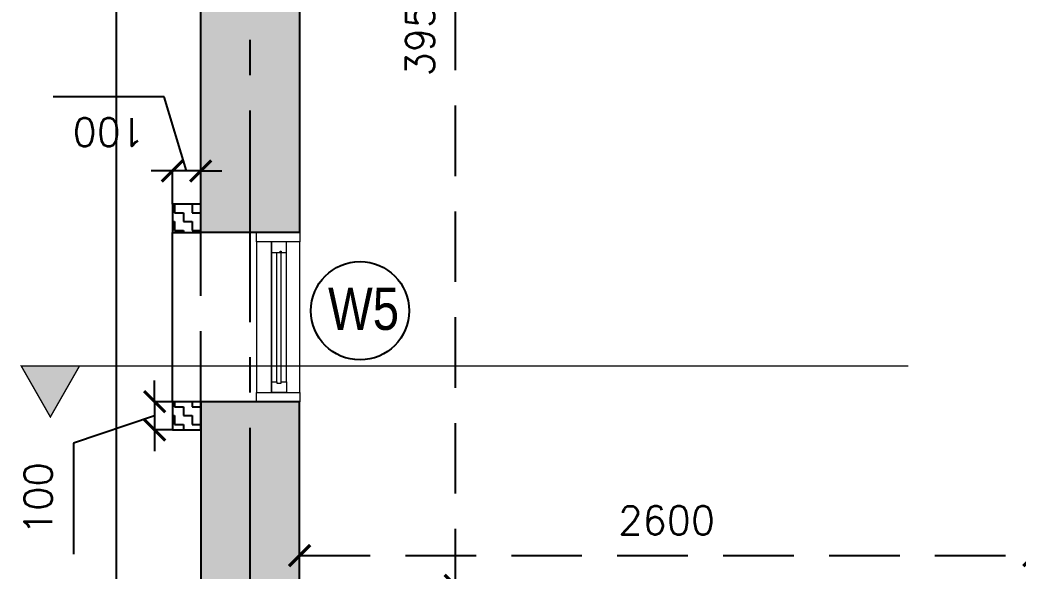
# Model space of a CAD drawing. Header units: millimetres. Extents: x 1124992 to 1258557, y -5767803 to -5695799.
# Drawn here: x 1194752 to 1198286, y -5706250 to -5704297 of the extents above; entities that cross this region are included whole.
import ezdxf
from ezdxf.enums import TextEntityAlignment as Align

# ---------------------------------------------------------------- set-up
doc = ezdxf.new("R2010")
doc.units = ezdxf.units.MM
doc.header["$LTSCALE"] = 1000
doc.header["$MEASUREMENT"] = 0
for name, pattern in [('$1$AUDIT_D_120904163729-0', [0]), ('$36$HIDDEN', [0.375, 0.25, -0.125]), ('AUDIT_D_120904163729-0', [0]), ('T8(T9 IS SIMILAR) - 1st FLOOR ELEVATION$0$AUDIT_D_120904163729-0', [0]), ('T8(T9 IS SIMILAR) - DIMENSION & TEXTING$0$HIDDEN', [0.375, 0.25, -0.125]), ('T8(T9 IS SIMILAR) - TYPICAL FLOOR ELEVATION$0$AUDIT_D_120904163729-0', [0]), ('T8(T9 IS SIMILAR) - TYPICAL FLOOR ELEVATION$0$HIDDEN', [0.375, 0.25, -0.125]), ('T8_PROFILE SECTIONS$0$HIDDEN', [0.375, 0.25, -0.125]), ('T8_PROFILE SECTIONS$0$PHANTOM2', [1.25, 0.625, -0.125, 0.125, -0.125, 0.125, -0.125]), ('T8_REFUGE COLUMNS$0$CENTER2', [1.125, 0.75, -0.125, 0.125, -0.125])]:
    doc.linetypes.add(name, pattern=pattern)
doc.layers.get('0').update_dxf_attribs({"linetype": 'AUDIT_D_120904163729-0'})
for name, color, linetype in [('$0$A-HATCH -160', 251, '$1$AUDIT_D_120904163729-0'), ('$21$A-DIMENSIONS', 2, '$36$HIDDEN'), ('A_dim', 1, 'Continuous'), ('T8(T9 IS SIMILAR) - 1st FLOOR ELEVATION$0$A-WALL-FEATURES', 110, 'T8(T9 IS SIMILAR) - 1st FLOOR ELEVATION$0$AUDIT_D_120904163729-0'), ('T8(T9 IS SIMILAR) - DIMENSION & TEXTING$0$A-DIMENSIONS', 2, 'T8(T9 IS SIMILAR) - DIMENSION & TEXTING$0$HIDDEN'), ('T8(T9 IS SIMILAR) - DIMENSION & TEXTING$1$a-window-no', 125, 'Continuous'), ('T8(T9 IS SIMILAR) - TYPICAL FLOOR ELEVATION$0$A-DIM', 1, 'T8(T9 IS SIMILAR) - TYPICAL FLOOR ELEVATION$0$AUDIT_D_120904163729-0'), ('T8(T9 IS SIMILAR) - TYPICAL FLOOR ELEVATION$0$A-WALL HATCH', 252, 'T8(T9 IS SIMILAR) - TYPICAL FLOOR ELEVATION$0$AUDIT_D_120904163729-0'), ('T8(T9 IS SIMILAR) - TYPICAL FLOOR ELEVATION$0$A-WALL-FEATURES', 6, 'T8(T9 IS SIMILAR) - TYPICAL FLOOR ELEVATION$0$AUDIT_D_120904163729-0'), ('T8_PROFILE SECTIONS$0$A-PROFILE SECTIONS', 81, 'T8_PROFILE SECTIONS$0$PHANTOM2'), ('T8_REFUGE COLUMNS$0$A-CENTERLINE', 193, 'T8_REFUGE COLUMNS$0$CENTER2'), ('T8_REFUGE COLUMNS$0$A-RCC COLS', 3, 'Continuous'), ('T8_TYPICAL COLUMNS$0$A-RCC COLS', 3, 'Continuous')]:
    doc.layers.add(name, color=color, linetype=linetype)
doc.layers.add('2BHK-A - BACK$0$Window', color=4, linetype='Continuous', lineweight=20)
doc.layers.add('T8(T9 IS SIMILAR)$0$D&W', color=8, linetype='Continuous', lineweight=25)
doc.layers.add('T8_REFUGE COLUMNS$1$COL-HATCH', color=7, linetype='Continuous', lineweight=25, true_color=0xa3a3a3)
doc.styles.add('T8(T9 IS SIMILAR) - DIMENSION & TEXTING$0$Romans 1', font='romans.shx', dxfattribs={"height": 100})
doc.styles.add('T8(T9 IS SIMILAR) - DIMENSION & TEXTING$1$LODHA STANDERD', font='sanss___.ttf')
doc.styles.add('T8(T9 IS SIMILAR) - TYPICAL FLOOR ELEVATION$0$Romans 1', font='romans.shx', dxfattribs={"height": 100})
doc.dimstyles.new('T8(T9 IS SIMILAR) - DIMENSION & TEXTING$0$ALPINE S', dxfattribs={"dimscale": 0, "dimtxt": 100, "dimasz": 75, "dimexe": 0, "dimexo": 0, "dimgap": 75, "dimtad": 1, "dimdec": 0, "dimzin": 0, "dimdsep": 46, "dimtxsty": 'T8(T9 IS SIMILAR) - DIMENSION & TEXTING$0$Romans 1', "dimblk": 'T8(T9 IS SIMILAR) - DIMENSION & TEXTING$0$_ArchTick', "dimcen": 0.09, "dimclrd": 256, "dimclre": 256, "dimclrt": 7, "dimadec": 0, "dimazin": 0, "dimtfac": 1, "dimtdec": 0, "dimtofl": 0, "dimtmove": 1, "dimatfit": 0, "dimldrblk": 'T8(T9 IS SIMILAR) - DIMENSION & TEXTING$0$_Open90', "dimfxl": 1, "dimtolj": 1, "dimtzin": 0, "dimarcsym": 0})
doc.dimstyles.new('T8(T9 IS SIMILAR) - TYPICAL FLOOR ELEVATION$0$ALPINE S', dxfattribs={"dimscale": 0, "dimtxt": 100, "dimasz": 75, "dimexe": 0, "dimexo": 0, "dimgap": 75, "dimtad": 1, "dimdec": 0, "dimzin": 0, "dimdsep": 46, "dimtxsty": 'T8(T9 IS SIMILAR) - TYPICAL FLOOR ELEVATION$0$Romans 1', "dimblk": 'T8(T9 IS SIMILAR) - TYPICAL FLOOR ELEVATION$0$_ArchTick', "dimcen": 0.09, "dimclrd": 256, "dimclre": 256, "dimclrt": 7, "dimadec": 0, "dimazin": 0, "dimtfac": 1, "dimtdec": 0, "dimtofl": 0, "dimtmove": 1, "dimatfit": 0, "dimldrblk": 'T8(T9 IS SIMILAR) - TYPICAL FLOOR ELEVATION$0$_Open90', "dimfxl": 1, "dimtolj": 1, "dimtzin": 0, "dimarcsym": 0})

# ---------------------------------------------------------------- blocks, each defined once
blk = doc.blocks.new('T8(T9 IS SIMILAR) - DIMENSION & TEXTING$1$WINDOW TAG')
at = {"layer": 'T8(T9 IS SIMILAR) - DIMENSION & TEXTING$1$a-window-no'}
blk.add_circle((0, 0), 174.1, dxfattribs=at)
at = {"layer": 'T8(T9 IS SIMILAR) - DIMENSION & TEXTING$1$a-window-no', "style": 'T8(T9 IS SIMILAR) - DIMENSION & TEXTING$1$LODHA STANDERD'}
blk.add_attdef('WINDOW', text='', height=150, dxfattribs=at).set_placement((11.3, 2.8), align=Align.MIDDLE_CENTER)
blk = doc.blocks.new('T8(T9 IS SIMILAR) - DIMENSION & TEXTING$0$_ArchTick')
at = {"color": 0, "linetype": 'ByBlock', "const_width": 0.15}
blk.add_lwpolyline([(-0.5, -0.5), (0.5, 0.5)], dxfattribs=at)
blk = doc.blocks.new('*D493')
at = {"layer": 'T8(T9 IS SIMILAR) - DIMENSION & TEXTING$0$A-DIMENSIONS', "linetype": 'T8(T9 IS SIMILAR) - DIMENSION & TEXTING$0$HIDDEN', "lineweight": -2, "transparency": 16777216}
for p, q in [((1196320.7, -5702350.7), (1196293.4, -5702350.7)), ((1196392.3, -5706300.9), (1196293.4, -5706300.9))]:
    blk.add_line(p, q, dxfattribs=at)
at = {"layer": 'T8(T9 IS SIMILAR) - DIMENSION & TEXTING$0$A-DIMENSIONS', "lineweight": -2, "transparency": 16777216}
blk.add_line((1196293.4, -5702350.7), (1196293.4, -5706300.9), dxfattribs=at)
at = {"layer": 'T8(T9 IS SIMILAR) - DIMENSION & TEXTING$0$A-DIMENSIONS', "linetype": 'ByBlock', "lineweight": -2, "transparency": 16777216, "xscale": 75, "yscale": 75, "zscale": 75}
for p, rotation in [((1196293.4, -5702350.7), 90), ((1196293.4, -5706300.9), 270)]:
    blk.add_blockref('T8(T9 IS SIMILAR) - DIMENSION & TEXTING$0$_ArchTick', p, dxfattribs=dict(at, rotation=rotation))
at = {"layer": 'T8(T9 IS SIMILAR) - DIMENSION & TEXTING$0$A-DIMENSIONS', "color": 7, "linetype": 'ByBlock', "transparency": 16777216, "insert": (1196168.4, -5704325.8), "char_height": 100, "attachment_point": 5, "rotation": 90, "style": 'T8(T9 IS SIMILAR) - DIMENSION & TEXTING$0$Romans 1'}
blk.add_mtext('\\A1;3950', dxfattribs=at)
blk = doc.blocks.new('T8(T9 IS SIMILAR) - DIMENSION & TEXTING$0$_Open90')
at = {"color": 0, "linetype": 'ByBlock', "lineweight": -2}
for p, q in [((-0.5, 0.5), (0, 0)), ((0, 0), (-1, 0)), ((0, 0), (-0.5, -0.5))]:
    blk.add_line(p, q, dxfattribs=at)
blk = doc.blocks.new('*D494')
at = {"layer": 'T8(T9 IS SIMILAR) - DIMENSION & TEXTING$0$A-DIMENSIONS', "linetype": 'T8(T9 IS SIMILAR) - DIMENSION & TEXTING$0$HIDDEN', "lineweight": -2, "transparency": 16777216}
for p, q in [((1195742.1, -5706300.9), (1195742.1, -5706195.4)), ((1198342.3, -5706301.3), (1198342.3, -5706195.4))]:
    blk.add_line(p, q, dxfattribs=at)
at = {"layer": 'T8(T9 IS SIMILAR) - DIMENSION & TEXTING$0$A-DIMENSIONS', "lineweight": -2, "transparency": 16777216}
blk.add_line((1195742.1, -5706195.4), (1198342.3, -5706195.4), dxfattribs=at)
at = {"layer": 'T8(T9 IS SIMILAR) - DIMENSION & TEXTING$0$A-DIMENSIONS', "linetype": 'ByBlock', "lineweight": -2, "transparency": 16777216, "xscale": 75, "yscale": 75, "zscale": 75, "rotation": 180}
blk.add_blockref('T8(T9 IS SIMILAR) - DIMENSION & TEXTING$0$_ArchTick', (1195742.1, -5706195.4), dxfattribs=at)
at = {"layer": 'T8(T9 IS SIMILAR) - DIMENSION & TEXTING$0$A-DIMENSIONS', "linetype": 'ByBlock', "lineweight": -2, "transparency": 16777216, "xscale": 75, "yscale": 75, "zscale": 75}
blk.add_blockref('T8(T9 IS SIMILAR) - DIMENSION & TEXTING$0$_ArchTick', (1198342.3, -5706195.4), dxfattribs=at)
at = {"layer": 'T8(T9 IS SIMILAR) - DIMENSION & TEXTING$0$A-DIMENSIONS', "color": 7, "linetype": 'ByBlock', "transparency": 16777216, "insert": (1197042.2, -5706070.4), "char_height": 100, "attachment_point": 5, "style": 'T8(T9 IS SIMILAR) - DIMENSION & TEXTING$0$Romans 1'}
blk.add_mtext('\\A1;2600', dxfattribs=at)
blk = doc.blocks.new('T8_REFUGE COLUMNS')
at = {"layer": 'T8_REFUGE COLUMNS$1$COL-HATCH', "linetype": 'ByBlock'}
h = blk.add_hatch(color=256, dxfattribs=at)
h.dxf.hatch_style = 1
h.paths.add_polyline_path([(1195392.1, -5701889.9), (1195742.1, -5701889.9), (1195742.1, -5705049.9), (1195392.1, -5705049.9)])
h = blk.add_hatch(color=256, dxfattribs=at)
h.dxf.hatch_style = 1
h.paths.add_polyline_path([(1195742.1, -5705649.9), (1195392.1, -5705649.9), (1195392.1, -5706499.9), (1195742.1, -5706499.9)])
at = {"layer": 'T8_REFUGE COLUMNS$0$A-CENTERLINE'}
blk.add_line((1195567.1, -5727867.6), (1195567.1, -5698299.6), dxfattribs=at)
at = {"layer": 'T8_REFUGE COLUMNS$0$A-RCC COLS', "linetype": 'ByBlock'}
for points in [[(1195392.1, -5701889.9), (1195742.1, -5701889.9), (1195742.1, -5705049.9), (1195392.1, -5705049.9)], [(1195742.1, -5705649.9), (1195392.1, -5705649.9), (1195392.1, -5706499.9), (1195742.1, -5706499.9)]]:
    blk.add_lwpolyline(points, close=True, dxfattribs=at)
blk = doc.blocks.new('T8_TYPICAL COLUMNS')
at = {"layer": 'T8_TYPICAL COLUMNS$0$A-RCC COLS', "linetype": 'ByBlock'}
blk.add_blockref('T8_REFUGE COLUMNS', (0, 0), dxfattribs=at)
blk = doc.blocks.new('2BHK-A - BACK')
at = {"layer": '2BHK-A - BACK$0$Window', "color": 1, "lineweight": 13}
for p, q in [((1195589.3, -5705083.3), (1195589.3, -5705617.3, 0)), ((1195642.6, -5705150.5), (1195642.6, -5705083.3)), ((1195696, -5705579.8, 0), (1195696, -5705083.3)), ((1195742.6, -5705617.3, 0), (1195742.6, -5705083.3)), ((1195642.6, -5705579.8, 0), (1195642.6, -5705120.8)), ((1195642.6, -5705120.8), (1195642.6, -5705617.3, 0))]:
    blk.add_line(p, q, dxfattribs=at)
at = {"layer": '2BHK-A - BACK$0$Window', "color": 5, "lineweight": 13}
for p, q in [((1195661.2, -5705579.8, 0), (1195661.2, -5705120.8)), ((1195677.4, -5705579.8, 0), (1195677.4, -5705120.8))]:
    blk.add_line(p, q, dxfattribs=at)
at = {"layer": '2BHK-A - BACK$0$Window', "color": 4, "lineweight": 13, "elevation": 0}
for points in [[(1195589.3, -5705083.3), (1195589.3, -5705050.3), (1195742.6, -5705050.3), (1195742.6, -5705083.3)], [(1195677.4, -5705120.8), (1195696, -5705120.8), (1195696, -5705083.3), (1195642.6, -5705083.3), (1195642.6, -5705120.8), (1195672.9, -5705120.8), (1195672.9, -5705116.3), (1195677.4, -5705116.3)], [(1195677.4, -5705579.8), (1195696, -5705579.8), (1195696, -5705617.3), (1195642.6, -5705617.3), (1195642.6, -5705579.8), (1195661.2, -5705579.8), (1195661.2, -5705584.3), (1195677.4, -5705584.3)], [(1195589.3, -5705650.3), (1195589.3, -5705617.3), (1195742.6, -5705617.3), (1195742.6, -5705650.3)]]:
    blk.add_lwpolyline(points, close=True, dxfattribs=at)
blk = doc.blocks.new('T8(T9 IS SIMILAR) - TYPICAL FLOOR ELEVATION$0$_ArchTick')
at = {"color": 0, "linetype": 'ByBlock', "const_width": 0.15}
blk.add_lwpolyline([(-0.5, -0.5), (0.5, 0.5)], dxfattribs=at)
blk = doc.blocks.new('*D734')
at = {"layer": 'T8(T9 IS SIMILAR) - TYPICAL FLOOR ELEVATION$0$A-DIM', "lineweight": -2, "transparency": 16777216}
for p, q in [((1195263.1, -5704570), (1194870.2, -5704570)), ((1195341.8, -5704832.5), (1195263.1, -5704570)), ((1195291.6, -5704832.5), (1195216.6, -5704832.5)), ((1195392.1, -5704832.5), (1195291.6, -5704832.5)), ((1195392.1, -5704832.5), (1195467.1, -5704832.5))]:
    blk.add_line(p, q, dxfattribs=at)
at = {"layer": 'T8(T9 IS SIMILAR) - TYPICAL FLOOR ELEVATION$0$A-DIM', "linetype": 'T8(T9 IS SIMILAR) - TYPICAL FLOOR ELEVATION$0$HIDDEN', "lineweight": -2, "transparency": 16777216}
for p, q in [((1195291.6, -5704949.9), (1195291.6, -5704832.5)), ((1195392.1, -5704949.9), (1195392.1, -5704832.5))]:
    blk.add_line(p, q, dxfattribs=at)
at = {"layer": 'T8(T9 IS SIMILAR) - TYPICAL FLOOR ELEVATION$0$A-DIM', "linetype": 'ByBlock', "lineweight": -2, "transparency": 16777216, "xscale": 75, "yscale": 75, "zscale": 75}
blk.add_blockref('T8(T9 IS SIMILAR) - TYPICAL FLOOR ELEVATION$0$_ArchTick', (1195291.6, -5704832.5), dxfattribs=at)
at = {"layer": 'T8(T9 IS SIMILAR) - TYPICAL FLOOR ELEVATION$0$A-DIM', "linetype": 'ByBlock', "lineweight": -2, "transparency": 16777216, "xscale": 75, "yscale": 75, "zscale": 75, "rotation": 180}
blk.add_blockref('T8(T9 IS SIMILAR) - TYPICAL FLOOR ELEVATION$0$_ArchTick', (1195392.1, -5704832.5), dxfattribs=at)
at = {"layer": 'T8(T9 IS SIMILAR) - TYPICAL FLOOR ELEVATION$0$A-DIM', "color": 7, "linetype": 'ByBlock', "transparency": 16777216, "insert": (1195066.7, -5704695), "char_height": 100, "attachment_point": 5, "rotation": 180, "style": 'T8(T9 IS SIMILAR) - TYPICAL FLOOR ELEVATION$0$Romans 1'}
blk.add_mtext('\\A1;100', dxfattribs=at)
blk = doc.blocks.new('T8(T9 IS SIMILAR) - TYPICAL FLOOR ELEVATION$0$_Open90')
at = {"color": 0, "linetype": 'ByBlock', "lineweight": -2}
for p, q in [((-0.5, 0.5), (0, 0)), ((0, 0), (-1, 0)), ((0, 0), (-0.5, -0.5))]:
    blk.add_line(p, q, dxfattribs=at)
blk = doc.blocks.new('*D735')
at = {"layer": 'T8(T9 IS SIMILAR) - TYPICAL FLOOR ELEVATION$0$A-DIM', "lineweight": -2, "transparency": 16777216}
for p, q in [((1195228.9, -5705649.9), (1195228.9, -5705574.9)), ((1195228.9, -5705649.9), (1195228.9, -5705749.9)), ((1195228.9, -5705699.9), (1194941.4, -5705797)), ((1195228.9, -5705749.9), (1195228.9, -5705824.9)), ((1194941.4, -5705797), (1194941.4, -5706189.8))]:
    blk.add_line(p, q, dxfattribs=at)
at = {"layer": 'T8(T9 IS SIMILAR) - TYPICAL FLOOR ELEVATION$0$A-DIM', "linetype": 'T8(T9 IS SIMILAR) - TYPICAL FLOOR ELEVATION$0$HIDDEN', "lineweight": -2, "transparency": 16777216}
for p, q in [((1195291.6, -5705649.9), (1195228.9, -5705649.9)), ((1195291.6, -5705749.9), (1195228.9, -5705749.9))]:
    blk.add_line(p, q, dxfattribs=at)
at = {"layer": 'T8(T9 IS SIMILAR) - TYPICAL FLOOR ELEVATION$0$A-DIM', "linetype": 'ByBlock', "lineweight": -2, "transparency": 16777216, "xscale": 75, "yscale": 75, "zscale": 75}
for p, rotation in [((1195228.9, -5705649.9), 270), ((1195228.9, -5705749.9), 90)]:
    blk.add_blockref('T8(T9 IS SIMILAR) - TYPICAL FLOOR ELEVATION$0$_ArchTick', p, dxfattribs=dict(at, rotation=rotation))
at = {"layer": 'T8(T9 IS SIMILAR) - TYPICAL FLOOR ELEVATION$0$A-DIM', "color": 7, "linetype": 'ByBlock', "transparency": 16777216, "insert": (1194816.4, -5705993.4), "char_height": 100, "attachment_point": 5, "rotation": 90, "style": 'T8(T9 IS SIMILAR) - TYPICAL FLOOR ELEVATION$0$Romans 1'}
blk.add_mtext('\\A1;100', dxfattribs=at)
blk = doc.blocks.new('T8_PROFILE SECTIONS$0$MH')
at = {"layer": 'T8_PROFILE SECTIONS$0$A-PROFILE SECTIONS', "linetype": 'T8_PROFILE SECTIONS$0$HIDDEN', "ltscale": 2}
h = blk.add_hatch(color=256, dxfattribs=at)
h.dxf.hatch_style = 1
h.paths.add_polyline_path([(1140339.1, -5697424.8), (1140519.9, -5697528.1), (1140339.1, -5697631.3)])
at = {"layer": 'T8_PROFILE SECTIONS$0$A-PROFILE SECTIONS', "linetype": 'T8_PROFILE SECTIONS$0$HIDDEN', "ltscale": 2, "const_width": 5}
blk.add_lwpolyline([(1140339.1, -5697424.8), (1140339.1, -5697424.8), (1140519.9, -5697528.1), (1140339.1, -5697631.3)], close=True, dxfattribs=at)
blk.add_lwpolyline([(1140339.1, -5697424.8), (1140339.1, -5700565.7)], dxfattribs=at)
blk = doc.blocks.new('PROFILE SECTION LINE T9')
at = {"layer": 'T8_PROFILE SECTIONS$0$A-PROFILE SECTIONS', "linetype": 'ByBlock', "xscale": -1, "rotation": 90}
blk.add_blockref('T8_PROFILE SECTIONS$0$MH', (-5688386.6, 1146431.7, 0), dxfattribs=at)
blk = doc.blocks.new('T8(T9 IS SIMILAR) - 1st FLOOR ELEVATION')
at = {"layer": 'T8(T9 IS SIMILAR) - 1st FLOOR ELEVATION$0$A-WALL-FEATURES', "color": 5, "linetype": 'T8(T9 IS SIMILAR) - 1st FLOOR ELEVATION$0$AUDIT_D_120904163729-0', "ltscale": 0.5}
blk.add_lwpolyline([(1199140.6, -5701589.7), (1195092.6, -5701589.7), (1195092.6, -5706800.3), (1196392.3, -5706800.3)], dxfattribs=at)
blk = doc.blocks.new('T8(T9 IS SIMILAR) - DIMENSION & TEXTING')
at = {"layer": 'T8(T9 IS SIMILAR) - DIMENSION & TEXTING$1$a-window-no'}
ref = blk.add_blockref('T8(T9 IS SIMILAR) - DIMENSION & TEXTING$1$WINDOW TAG', (1195956.1, -5705327.7), dxfattribs=at)
ref.add_attrib('WINDOW', 'W5', dxfattribs={"height": 150, "style": 'T8(T9 IS SIMILAR) - DIMENSION & TEXTING$1$LODHA STANDERD', "width": 0.8}).set_placement((1195968.7, -5705320.4), align=Align.MIDDLE_CENTER)
at = {"layer": 'T8(T9 IS SIMILAR) - DIMENSION & TEXTING$0$A-DIMENSIONS', "linetype": 'ByBlock'}
dim = blk.add_linear_dim(base=(1196293.4, -5706300.9), p1=(1196320.7, -5702350.7), p2=(1196392.3, -5706300.9, -0.7), angle=270, dimstyle='T8(T9 IS SIMILAR) - DIMENSION & TEXTING$0$ALPINE S', override={"dimscale": 1, "dimfxl": 5, "dimarcsym": 1}, dxfattribs=at)
dim.commit()
dim.dimension.update_dxf_attribs({"geometry": '*D493', "text_midpoint": (1196168.4, -5704325.8)})
dim = blk.add_linear_dim(base=(1198342.3, -5706195.4), p1=(1195742.1, -5706300.9), p2=(1198342.3, -5706301.3), dimstyle='T8(T9 IS SIMILAR) - DIMENSION & TEXTING$0$ALPINE S', override={"dimscale": 1, "dimfxl": 5, "dimarcsym": 1}, dxfattribs=at)
dim.commit()
dim.dimension.update_dxf_attribs({"geometry": '*D494', "text_midpoint": (1197042.2, -5706070.4)})
blk = doc.blocks.new('T8(T9 IS SIMILAR) - TYPICAL FLOOR ELEVATION')
at = {"layer": 'T8(T9 IS SIMILAR) - TYPICAL FLOOR ELEVATION$0$A-WALL HATCH', "linetype": 'ByBlock'}
h = blk.add_hatch(dxfattribs=at)
h.set_pattern_fill('ZIGZAG', color=256, scale=250)
h.set_pattern_definition([(270, (1214830.922, -5711980.577), (31.25, -31.25), [31.25, -31.25]), (0, (1214830.922, -5712011.827), (31.25, 31.25), [31.25, -31.25])])
h.paths.add_polyline_path([(1195291.6, -5704949.9), (1195291.6, -5705049.9), (1195392.1, -5705049.9), (1195392.1, -5704949.9)])
h.paths.add_polyline_path([(1195291.6, -5705649.9), (1195291.6, -5705749.9), (1195392.1, -5705749.9), (1195392.1, -5705649.9)])
at = {"layer": 'T8(T9 IS SIMILAR) - TYPICAL FLOOR ELEVATION$0$A-WALL-FEATURES', "color": 8}
blk.add_line((1195291.6, -5705649.9), (1195291.6, -5705049.9), dxfattribs=at)
at = {"layer": 'T8(T9 IS SIMILAR) - TYPICAL FLOOR ELEVATION$0$A-WALL-FEATURES', "color": 8, "linetype": 'T8(T9 IS SIMILAR) - TYPICAL FLOOR ELEVATION$0$HIDDEN'}
blk.add_line((1195392.1, -5705649.9), (1195392.1, -5705049.9), dxfattribs=at)
at = {"layer": 'T8(T9 IS SIMILAR) - TYPICAL FLOOR ELEVATION$0$A-WALL-FEATURES', "linetype": 'ByBlock'}
for points in [[(1195291.6, -5704949.9), (1195291.6, -5705049.9), (1195392.1, -5705049.9), (1195392.1, -5704949.9)], [(1195291.6, -5705649.9), (1195291.6, -5705749.9), (1195392.1, -5705749.9), (1195392.1, -5705649.9)]]:
    blk.add_lwpolyline(points, close=True, dxfattribs=at)
at = {"layer": 'T8(T9 IS SIMILAR) - TYPICAL FLOOR ELEVATION$0$A-DIM', "linetype": 'ByBlock'}
dim = blk.add_linear_dim(base=(1195291.6214, -5704832.5283), p1=(1195392.0691, -5704949.8597), p2=(1195291.6214, -5704949.8597), angle=180, dimstyle='T8(T9 IS SIMILAR) - TYPICAL FLOOR ELEVATION$0$ALPINE S', override={"dimscale": 1, "dimfxl": 5, "dimarcsym": 1}, dxfattribs=at)
dim.commit()
dim.dimension.update_dxf_attribs({"geometry": '*D734', "text_midpoint": (1195188.0952, -5704695.0283)})
dim = blk.add_linear_dim(base=(1195228.9, -5705749.9), p1=(1195291.6, -5705649.9), p2=(1195291.6, -5705749.9), angle=90, dimstyle='T8(T9 IS SIMILAR) - TYPICAL FLOOR ELEVATION$0$ALPINE S', override={"dimscale": 1, "dimfxl": 5, "dimarcsym": 1}, dxfattribs=at)
dim.commit()
dim.dimension.update_dxf_attribs({"geometry": '*D735', "text_midpoint": (1194941.4, -5705872), "dimtype": 128})
blk = doc.blocks.new('T8(T9 IS SIMILAR)')
at = {"layer": 'T8(T9 IS SIMILAR)$0$D&W', "linetype": 'ByBlock'}
blk.add_blockref('2BHK-A - BACK', (0, 0), dxfattribs=at)
blk.add_blockref('T8(T9 IS SIMILAR) - TYPICAL FLOOR ELEVATION', (0, 0), dxfattribs=at)
blk.add_blockref('T8_TYPICAL COLUMNS', (0, 0), dxfattribs=at)

msp = doc.modelspace()

# ---------------------------------------------------------------- block references
at = {"layer": '$21$A-DIMENSIONS', "linetype": 'ByBlock'}
msp.add_blockref('T8(T9 IS SIMILAR)', (0, 0), dxfattribs=at)

# ---------------------------------------------------------------- next in the draw order: block references
at = {"layer": '$0$A-HATCH -160', "linetype": 'ByBlock'}
msp.add_blockref('T8(T9 IS SIMILAR) - DIMENSION & TEXTING', (0, 0), dxfattribs=at)

# ---------------------------------------------------------------- next in the draw order: block references
at = {"layer": 'A_dim', "linetype": 'ByBlock'}
msp.add_blockref('T8(T9 IS SIMILAR) - 1st FLOOR ELEVATION', (0, 0), dxfattribs=at)
at = {"layer": 'T8_PROFILE SECTIONS$0$A-PROFILE SECTIONS', "linetype": 'ByBlock'}
msp.add_blockref('PROFILE SECTION LINE T9', (1185718.17, -5711615.765, -0.024), dxfattribs=at)

doc.saveas('drawing.dxf')
